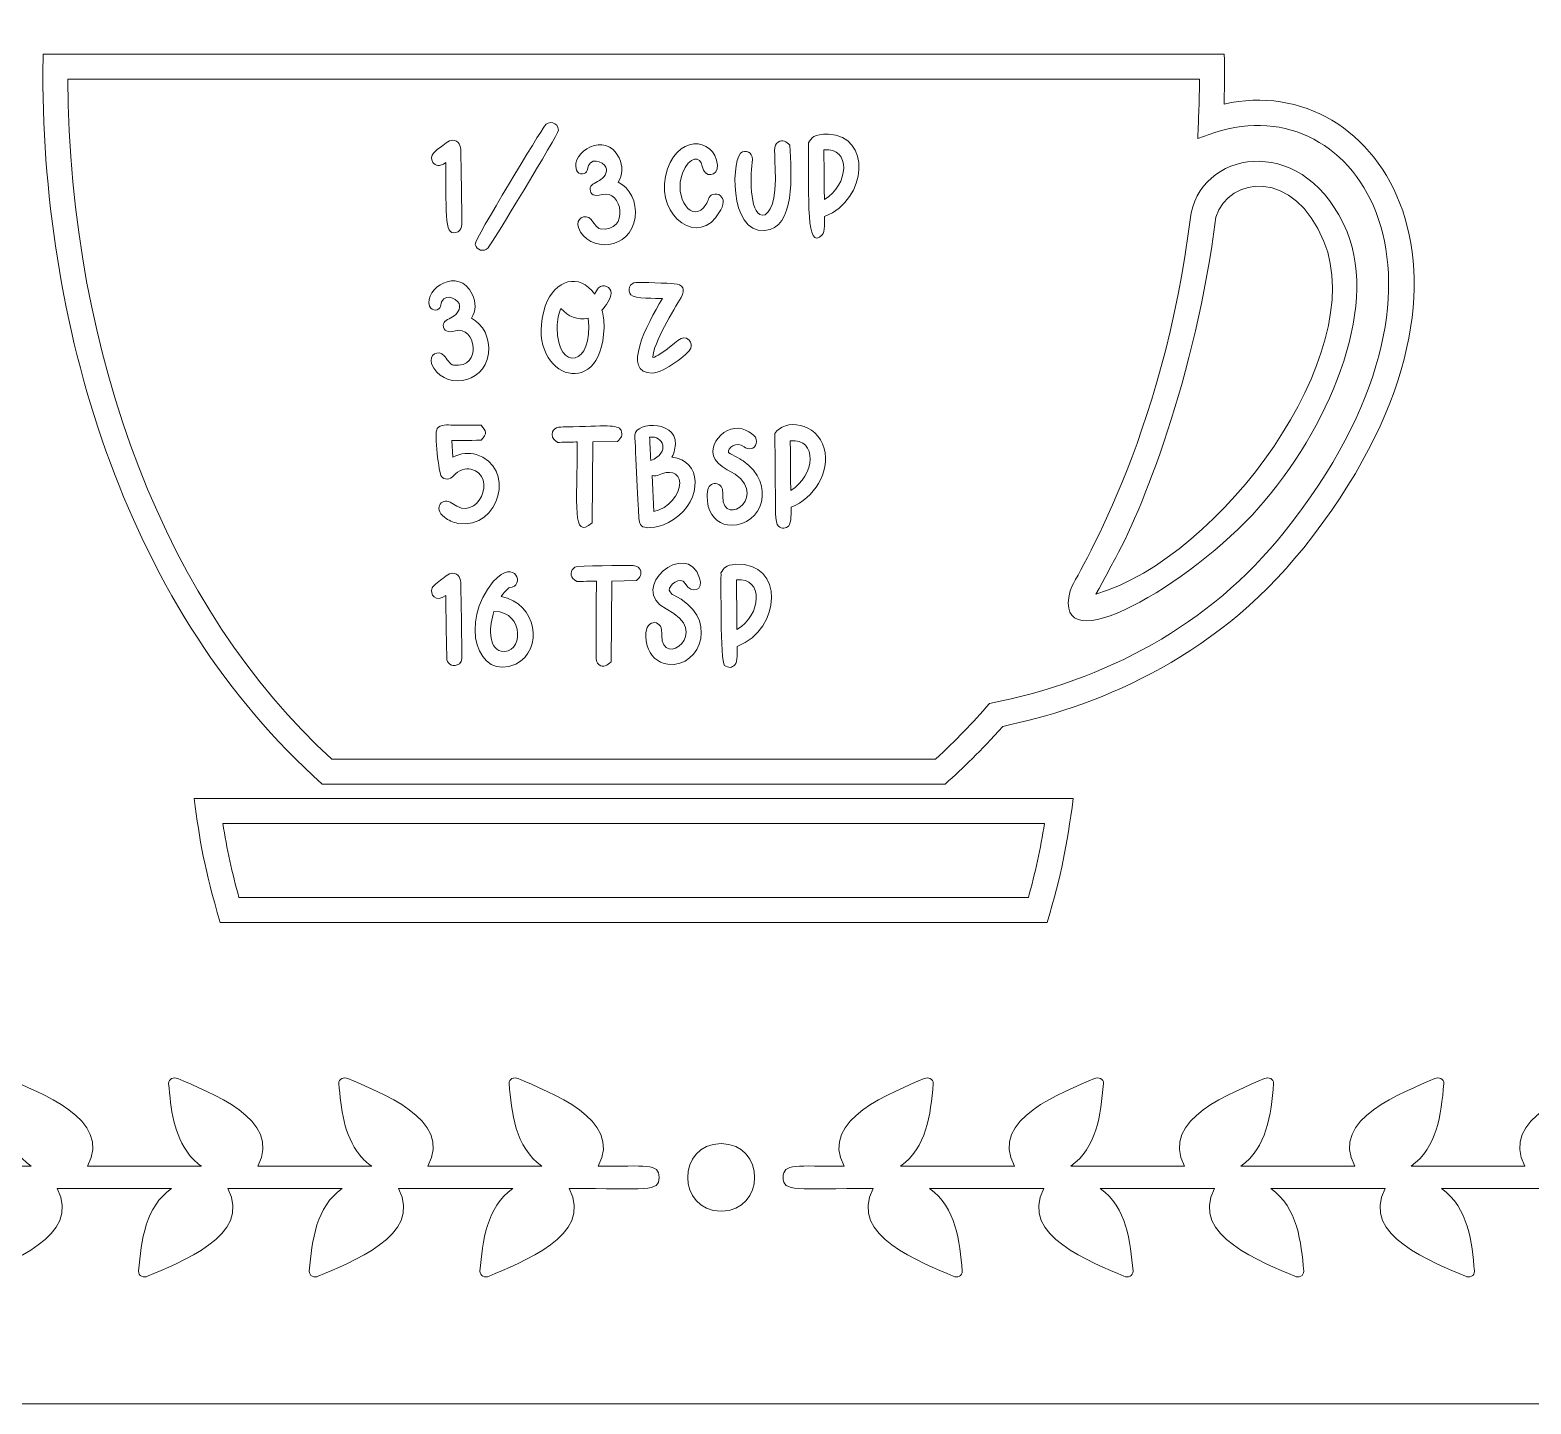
# Model space of a CAD drawing. Header units: inches. Extents: x 22.21 to 28.21, y -15.48 to -9.48.
# Drawn here: x 24.346 to 26.225, y -15.483 to -13.764 of the extents above; entities that cross this region are included whole.
import ezdxf

# ---------------------------------------------------------------- set-up
doc = ezdxf.new("R2010")
doc.units = ezdxf.units.IN
doc.header["$MEASUREMENT"] = 0
doc.layers.add('_U+0421_U+043B_U+043E_U+0439 1', color=7, linetype='Continuous')

# ---------------------------------------------------------------- blocks, each defined once
blk = doc.blocks.new('block 38')
at = {"layer": '_U+0421_U+043B_U+043E_U+0439 1', "color": 7, "lineweight": 9, "true_color": 0xffffff}
for points, knots in [([(25.3203, -13.9055), (25.3239, -13.8996), (25.3268, -13.8941), (25.3455, -13.8949), (25.3985, -13.896), (25.3953, -13.9766), (25.3406, -13.9976), (25.3405, -14.0028), (25.3413, -14.0172), (25.3377, -14.0208), (25.3169, -14.0413), (25.321, -13.9771), (25.3203, -13.9055)], [0, 0, 0, 0, 1, 1, 1, 2, 2, 2, 3, 3, 3, 4, 4, 4, 4]), ([(25.3403, -13.9765), (25.3711, -13.9584), (25.3741, -13.9109), (25.3397, -13.9144), (25.3397, -13.9159), (25.3401, -13.975), (25.3403, -13.9765)], [0, 0, 0, 0, 1, 1, 1, 2, 2, 2, 2])]:
    blk.add_open_spline(points, degree=3, knots=knots, dxfattribs=at)
blk = doc.blocks.new('block 44')
at = {"layer": '_U+0421_U+043B_U+043E_U+0439 1', "color": 7, "lineweight": 9, "true_color": 0xffffff}
for points, knots in [([(25.0529, -14.0949), (25.0543, -14.0923), (25.0556, -14.089), (25.0577, -14.0869), (25.0637, -14.0812), (25.0734, -14.086), (25.0734, -14.0937), (25.0734, -14.1006), (25.0667, -14.1098), (25.0619, -14.1148), (25.0635, -14.1205), (25.0646, -14.1283), (25.0646, -14.1365), (25.0618, -14.2341), (24.9621, -14.1966), (24.991, -14.1098), (25.0032, -14.0763), (25.0337, -14.0679), (25.0529, -14.0949)], [0, 0, 0, 0, 1, 1, 1, 2, 2, 2, 3, 3, 3, 4, 4, 4, 5, 5, 5, 6, 6, 6, 6]), ([(25.0106, -14.1128), (25.0081, -14.1183), (25.0059, -14.1276), (25.0059, -14.1369), (25.0059, -14.1937), (25.0526, -14.1851), (25.0445, -14.1248), (25.0313, -14.128), (25.0195, -14.1228), (25.0106, -14.1128)], [0, 0, 0, 0, 1, 1, 1, 2, 2, 2, 3, 3, 3, 3])]:
    blk.add_open_spline(points, degree=3, knots=knots, dxfattribs=at)
blk = doc.blocks.new('block 51')
at = {"layer": '_U+0421_U+043B_U+043E_U+0439 1', "color": 7, "lineweight": 9, "true_color": 0xffffff}
for points, knots in [([(24.954, -14.5578), (24.9064, -14.5798), (24.8823, -14.5053), (24.926, -14.4545), (24.9543, -14.4232), (24.9663, -14.4617), (24.9463, -14.4618), (24.9463, -14.4618), (24.9417, -14.4648), (24.936, -14.4733), (24.9802, -14.4809), (24.9897, -14.54), (24.954, -14.5578)], [0, 0, 0, 0, 1, 1, 1, 2, 2, 2, 3, 3, 3, 4, 4, 4, 4]), ([(24.9272, -14.4919), (24.9272, -14.4919), (24.9268, -14.4919), (24.9268, -14.4919), (24.9211, -14.5092), (24.9187, -14.5375), (24.9358, -14.5416), (24.9627, -14.5476), (24.9664, -14.4919), (24.9272, -14.4919)], [0, 0, 0, 0, 1, 1, 1, 2, 2, 2, 3, 3, 3, 3])]:
    blk.add_open_spline(points, degree=3, knots=knots, dxfattribs=at)
blk = doc.blocks.new('block 64')
at = {"layer": '_U+0421_U+043B_U+043E_U+0439 1', "color": 7, "lineweight": 9, "true_color": 0xffffff}
for points in [[(25.9943, -14.0171), (26.0347, -14.1158), (25.9694, -14.2652), (25.8841, -14.3618), (25.7991, -14.458), (25.6241, -14.5602), (25.6477, -14.4662), (25.6545, -14.4464), (25.7643, -14.2806), (25.7992, -13.993), (25.8169, -13.9114), (25.9445, -13.8952), (25.9943, -14.0171)], [(25.9654, -14.0289), (25.9281, -13.9377), (25.8473, -13.947), (25.83, -13.9984), (25.8059, -14.1961), (25.7362, -14.3706), (25.7016, -14.4302), (25.7005, -14.4322), (25.6909, -14.451), (25.68, -14.4703), (25.8365, -14.424), (26.0229, -14.1697), (25.9654, -14.0289)]]:
    blk.add_open_spline(points, degree=3, knots=[0, 0, 0, 0, 1, 1, 1, 2, 2, 2, 3, 3, 3, 4, 4, 4, 4], dxfattribs=at)
blk = doc.blocks.new('block 65')
at = {"layer": '_U+0421_U+043B_U+043E_U+0439 1', "color": 7, "lineweight": 9, "true_color": 0xffffff}
for points in [[(24.3623, -13.8185), (24.3623, -13.8185), (24.3626, -13.7946), (24.3626, -13.7946), (24.3626, -13.7946), (25.8407, -13.7946), (25.8407, -13.7946), (25.8409, -13.8139), (25.8412, -13.8274), (25.8404, -13.8572), (26.0331, -13.8123), (26.2106, -14.0734), (25.9401, -14.4121), (25.825, -14.5562), (25.6718, -14.6132), (25.5634, -14.6356), (25.5352, -14.6674), (25.5146, -14.6869), (25.4914, -14.7078), (25.4914, -14.7078), (24.7119, -14.7078), (24.7119, -14.7078), (24.4703, -14.4927), (24.3623, -14.146), (24.3623, -13.8185)], [(25.8075, -13.9001), (25.8086, -13.8734), (25.8095, -13.8531), (25.8097, -13.8258), (25.8097, -13.8258), (24.3936, -13.8258), (24.3936, -13.8258), (24.3953, -14.1727), (24.5187, -14.4906), (24.7239, -14.6765), (24.7239, -14.6765), (25.4794, -14.6765), (25.4794, -14.6765), (25.5054, -14.6528), (25.5253, -14.6318), (25.5468, -14.6071), (25.6924, -14.578), (25.8215, -14.5105), (25.9157, -14.3926), (26.1692, -14.0752), (26.006, -13.8334), (25.829, -13.8928), (25.829, -13.8928), (25.8075, -13.9001), (25.8075, -13.9001)]]:
    blk.add_open_spline(points, degree=3, knots=[0, 0, 0, 0, 1, 1, 1, 2, 2, 2, 3, 3, 3, 4, 4, 4, 5, 5, 5, 6, 6, 6, 7, 7, 7, 8, 8, 8, 8], dxfattribs=at)
blk = doc.blocks.new('block 66')
at = {"layer": '_U+0421_U+043B_U+043E_U+0439 1', "color": 7, "lineweight": 9, "true_color": 0xffffff}
for points in [[(25.6191, -14.881), (25.6191, -14.881), (24.5842, -14.881), (24.5842, -14.881), (24.5641, -14.8127), (24.5588, -14.7792), (24.5515, -14.7259), (24.5515, -14.7259), (25.6517, -14.7259), (25.6517, -14.7259), (25.6433, -14.7874), (25.6374, -14.8187), (25.6191, -14.881)], [(25.5956, -14.8497), (25.604, -14.8196), (25.6108, -14.7884), (25.6157, -14.7571), (25.6157, -14.7571), (24.5875, -14.7571), (24.5875, -14.7571), (24.5925, -14.7885), (24.5993, -14.8196), (24.6077, -14.8497), (24.6077, -14.8497), (25.5956, -14.8497), (25.5956, -14.8497)]]:
    blk.add_open_spline(points, degree=3, knots=[0, 0, 0, 0, 1, 1, 1, 2, 2, 2, 3, 3, 3, 4, 4, 4, 4], dxfattribs=at)
blk = doc.blocks.new('block 76')
at = {"layer": '_U+0421_U+043B_U+043E_U+0439 1', "color": 7, "lineweight": 9, "true_color": 0xffffff}
for points, knots in [([(25.1515, -14.377), (25.1348, -14.3879), (25.1181, -14.3884), (25.113, -14.3858), (25.1084, -14.3833), (25.1083, -14.3768), (25.108, -14.3715), (25.1072, -14.3611), (25.1031, -14.2726), (25.1031, -14.2708), (25.1031, -14.2546), (25.1622, -14.2509), (25.1528, -14.2897), (25.1521, -14.293), (25.1509, -14.2961), (25.1495, -14.299), (25.1864, -14.3014), (25.1893, -14.3519), (25.1515, -14.377)], [0, 0, 0, 0, 1, 1, 1, 2, 2, 2, 3, 3, 3, 4, 4, 4, 5, 5, 5, 6, 6, 6, 6]), ([(25.1216, -14.274), (25.1217, -14.2788), (25.1225, -14.2922), (25.1229, -14.3032), (25.148, -14.2933), (25.1384, -14.2709), (25.1216, -14.274)], [0, 0, 0, 0, 1, 1, 1, 2, 2, 2, 2]), ([(25.1334, -14.3209), (25.1311, -14.3221), (25.1277, -14.3226), (25.1247, -14.3218), (25.1247, -14.3218), (25.127, -14.367), (25.127, -14.367), (25.145, -14.363), (25.1592, -14.3456), (25.1593, -14.3311), (25.1593, -14.3172), (25.1448, -14.3152), (25.1334, -14.3209)], [0, 0, 0, 0, 1, 1, 1, 2, 2, 2, 3, 3, 3, 4, 4, 4, 4])]:
    blk.add_open_spline(points, degree=3, knots=knots, dxfattribs=at)
blk = doc.blocks.new('block 77')
at = {"layer": '_U+0421_U+043B_U+043E_U+0439 1', "color": 7, "lineweight": 9, "true_color": 0xffffff}
for points, knots in [([(25.2986, -14.3615), (25.2985, -14.3667), (25.2992, -14.3812), (25.2957, -14.3847), (25.292, -14.3883), (25.2874, -14.3889), (25.2827, -14.3853), (25.2782, -14.3817), (25.2791, -14.3573), (25.279, -14.3512), (25.279, -14.3512), (25.2787, -14.3093), (25.2783, -14.2694), (25.29, -14.2502), (25.3307, -14.2549), (25.3402, -14.2881), (25.3476, -14.3174), (25.3275, -14.3504), (25.2986, -14.3615)], [0, 0, 0, 0, 1, 1, 1, 2, 2, 2, 3, 3, 3, 4, 4, 4, 5, 5, 5, 6, 6, 6, 6]), ([(25.2976, -14.2783), (25.2977, -14.2798), (25.298, -14.3389), (25.2982, -14.3404), (25.329, -14.3223), (25.3321, -14.2748), (25.2976, -14.2783)], [0, 0, 0, 0, 1, 1, 1, 2, 2, 2, 2])]:
    blk.add_open_spline(points, degree=3, knots=knots, dxfattribs=at)
blk = doc.blocks.new('block 78')
at = {"layer": '_U+0421_U+043B_U+043E_U+0439 1', "color": 7, "lineweight": 9, "true_color": 0xffffff}
for points, knots in [([(25.2312, -14.5356), (25.2311, -14.5408), (25.2319, -14.5552), (25.2283, -14.5588), (25.2247, -14.5624), (25.22, -14.563), (25.2154, -14.5593), (25.2099, -14.5551), (25.211, -14.4505), (25.2109, -14.4435), (25.2145, -14.4376), (25.2164, -14.4337), (25.2294, -14.4329), (25.2904, -14.4296), (25.2873, -14.514), (25.2312, -14.5356)], [0, 0, 0, 0, 1, 1, 1, 2, 2, 2, 3, 3, 3, 4, 4, 4, 5, 5, 5, 5]), ([(25.2303, -14.4524), (25.2303, -14.4538), (25.2307, -14.513), (25.2309, -14.5145), (25.2619, -14.4963), (25.2646, -14.4489), (25.2303, -14.4524)], [0, 0, 0, 0, 1, 1, 1, 2, 2, 2, 2])]:
    blk.add_open_spline(points, degree=3, knots=knots, dxfattribs=at)

msp = doc.modelspace()

# ---------------------------------------------------------------- linework, layer by layer
at = {"layer": '_U+0421_U+043B_U+043E_U+0439 1', "color": 1, "lineweight": 9, "true_color": 0xff0000}
msp.add_open_spline([(22.2094, -9.8278), (22.2094, -9.8278), (22.2094, -15.1389), (22.2094, -15.1389), (22.2094, -15.3291), (22.3636, -15.4833), (22.5538, -15.4833), (22.5538, -15.4833), (27.8649, -15.4833), (27.8649, -15.4833), (28.0551, -15.4833), (28.2094, -15.3291), (28.2094, -15.1389), (28.2094, -15.1389), (28.2094, -9.8278), (28.2094, -9.8278), (28.2094, -9.6375), (28.0551, -9.4833), (27.8649, -9.4833), (27.8649, -9.4833), (22.5538, -9.4833), (22.5538, -9.4833), (22.3636, -9.4833), (22.2094, -9.6375), (22.2094, -9.8278)], degree=3, knots=[0, 0, 0, 0, 1, 1, 1, 2, 2, 2, 3, 3, 3, 4, 4, 4, 5, 5, 5, 6, 6, 6, 7, 7, 7, 8, 8, 8, 8], dxfattribs=at)
at = {"layer": '_U+0421_U+043B_U+043E_U+0439 1', "color": 7, "lineweight": 9, "true_color": 0xffffff}
for points, knots in [([(24.9195, -14.037), (24.9223, -14.034), (25.0071, -13.8957), (25.0075, -13.8899), (25.0075, -13.8797), (24.9942, -13.877), (24.9901, -13.8847), (24.9863, -13.8894), (24.9024, -14.0261), (24.9034, -14.0327), (24.9052, -14.0401), (24.9142, -14.0425), (24.9195, -14.037)], [0, 0, 0, 0, 1, 1, 1, 2, 2, 2, 3, 3, 3, 4, 4, 4, 4]), ([(25.0434, -13.9401), (25.0459, -13.9209), (25.0632, -13.9294), (25.0669, -13.9361), (25.0697, -13.9429), (25.0638, -13.9498), (25.0588, -13.9529), (25.0527, -13.9566), (25.0468, -13.9577), (25.0471, -13.9635), (25.0474, -13.9703), (25.0519, -13.9732), (25.0622, -13.9704), (25.0871, -13.9628), (25.0975, -14.0179), (25.0597, -14.0133), (25.0557, -14.0128), (25.0509, -14.0046), (25.0483, -14.0016), (25.041, -13.9931), (25.0283, -14.0007), (25.0325, -14.0115), (25.0448, -14.044), (25.0982, -14.0396), (25.1034, -13.999), (25.106, -13.9791), (25.0969, -13.9624), (25.0822, -13.9547), (25.0882, -13.9455), (25.0883, -13.935), (25.0833, -13.9245), (25.0665, -13.8893), (25.0222, -13.9176), (25.03, -13.9396), (25.0326, -13.9468), (25.0428, -13.945), (25.0434, -13.9401)], [0, 0, 0, 0, 1, 1, 1, 2, 2, 2, 3, 3, 3, 4, 4, 4, 5, 5, 5, 6, 6, 6, 7, 7, 7, 8, 8, 8, 9, 9, 9, 10, 10, 10, 11, 11, 11, 12, 12, 12, 12]), ([(25.209, -13.9921), (25.2111, -13.9886), (25.2138, -13.9837), (25.2138, -13.9796), (25.2138, -13.9739), (25.2084, -13.9673), (25.2002, -13.9704), (25.1954, -13.9722), (25.195, -13.978), (25.1921, -13.9827), (25.1752, -14.0094), (25.1511, -13.9736), (25.1626, -13.9436), (25.1716, -13.9214), (25.1853, -13.9221), (25.1873, -13.935), (25.1901, -13.9505), (25.2075, -13.9475), (25.2066, -13.9335), (25.2025, -13.8977), (25.1534, -13.8938), (25.1413, -13.9476), (25.1306, -13.9987), (25.1838, -14.0366), (25.209, -13.9921)], [0, 0, 0, 0, 1, 1, 1, 2, 2, 2, 3, 3, 3, 4, 4, 4, 5, 5, 5, 6, 6, 6, 7, 7, 7, 8, 8, 8, 8]), ([(24.8664, -13.9304), (24.867, -14), (24.8649, -14.025), (24.8818, -14.0168), (24.8857, -14.0142), (24.8863, -14.0124), (24.8865, -14.0071), (24.8868, -13.9985), (24.8856, -13.9294), (24.8854, -13.9223), (24.8851, -13.9154), (24.886, -13.9064), (24.8799, -13.9037), (24.8734, -13.9002), (24.8685, -13.9044), (24.8627, -13.9088), (24.854, -13.9155), (24.8447, -13.921), (24.8504, -13.93), (24.8532, -13.9344), (24.859, -13.9359), (24.8664, -13.9304)], [0, 0, 0, 0, 1, 1, 1, 2, 2, 2, 3, 3, 3, 4, 4, 4, 5, 5, 5, 6, 6, 6, 7, 7, 7, 7]), ([(25.2655, -14.0154), (25.3042, -14.0124), (25.2989, -13.9453), (25.2971, -13.9087), (25.2923, -13.9039), (25.2886, -13.9009), (25.2823, -13.9048), (25.2755, -13.9093), (25.2789, -13.9125), (25.2789, -13.9514), (25.2789, -13.9905), (25.266, -13.9956), (25.266, -13.9956), (25.2466, -14.0009), (25.2474, -13.9503), (25.25, -13.9302), (25.2515, -13.9189), (25.2451, -13.9149), (25.2378, -13.9168), (25.2239, -13.9205), (25.2198, -14.0192), (25.2655, -14.0154)], [0, 0, 0, 0, 1, 1, 1, 2, 2, 2, 3, 3, 3, 4, 4, 4, 5, 5, 5, 6, 6, 6, 7, 7, 7, 7]), ([(24.8597, -14.1104), (24.8622, -14.0913), (24.8795, -14.0998), (24.8832, -14.1065), (24.886, -14.1133), (24.8801, -14.1202), (24.8751, -14.1232), (24.8691, -14.127), (24.8632, -14.1281), (24.8634, -14.1339), (24.8637, -14.1406), (24.8682, -14.1436), (24.8785, -14.1408), (24.9034, -14.1332), (24.9138, -14.1883), (24.8761, -14.1837), (24.872, -14.1832), (24.8672, -14.175), (24.8646, -14.172), (24.8573, -14.1635), (24.8447, -14.1711), (24.8488, -14.1819), (24.8611, -14.2144), (24.9145, -14.21), (24.9198, -14.1693), (24.9223, -14.1495), (24.9132, -14.1328), (24.8985, -14.1251), (24.9045, -14.1159), (24.9046, -14.1054), (24.8996, -14.0949), (24.8828, -14.0597), (24.8385, -14.088), (24.8463, -14.11), (24.8489, -14.1172), (24.8591, -14.1154), (24.8597, -14.1104)], [0, 0, 0, 0, 1, 1, 1, 2, 2, 2, 3, 3, 3, 4, 4, 4, 5, 5, 5, 6, 6, 6, 7, 7, 7, 8, 8, 8, 9, 9, 9, 10, 10, 10, 11, 11, 11, 12, 12, 12, 12]), ([(25.0982, -14.0958), (25.1023, -14.1006), (25.1307, -14.1002), (25.1376, -14.1004), (25.1175, -14.1335), (25.0861, -14.1938), (25.1249, -14.1938), (25.1398, -14.1931), (25.1704, -14.1696), (25.1731, -14.1624), (25.1743, -14.1594), (25.1736, -14.1553), (25.1709, -14.1525), (25.1621, -14.1433), (25.1545, -14.1572), (25.1358, -14.169), (25.1309, -14.1722), (25.1278, -14.1735), (25.1258, -14.1742), (25.1258, -14.1562), (25.1521, -14.1137), (25.1609, -14.0992), (25.1672, -14.0887), (25.163, -14.0825), (25.1522, -14.0818), (25.1463, -14.0814), (25.1101, -14.0799), (25.1045, -14.0802), (25.0969, -14.0805), (25.0929, -14.0902), (25.0982, -14.0958)], [0, 0, 0, 0, 1, 1, 1, 2, 2, 2, 3, 3, 3, 4, 4, 4, 5, 5, 5, 6, 6, 6, 7, 7, 7, 8, 8, 8, 9, 9, 9, 10, 10, 10, 10]), ([(24.9044, -14.2954), (24.9044, -14.2954), (24.9044, -14.2954), (24.9044, -14.2954), (24.8958, -14.293), (24.8854, -14.2937), (24.8755, -14.2987), (24.8755, -14.2987), (24.8739, -14.278), (24.8739, -14.278), (24.8739, -14.278), (24.9107, -14.2777), (24.9108, -14.2777), (24.9187, -14.2688), (24.9175, -14.2665), (24.9108, -14.2589), (24.8845, -14.2588), (24.8757, -14.2587), (24.8757, -14.2587), (24.8685, -14.2587), (24.8595, -14.2573), (24.8558, -14.2629), (24.8514, -14.2696), (24.858, -14.3191), (24.8611, -14.323), (24.8646, -14.3273), (24.8713, -14.328), (24.8764, -14.3219), (24.8822, -14.3152), (24.8915, -14.3124), (24.8979, -14.3137), (24.9319, -14.322), (24.907, -14.3827), (24.8741, -14.3564), (24.8636, -14.3476), (24.8491, -14.3624), (24.865, -14.374), (24.8699, -14.3779), (24.8754, -14.3805), (24.8816, -14.3817), (24.9347, -14.39), (24.9547, -14.3102), (24.9044, -14.2954)], [0, 0, 0, 0, 1, 1, 1, 2, 2, 2, 3, 3, 3, 4, 4, 4, 5, 5, 5, 6, 6, 6, 7, 7, 7, 8, 8, 8, 9, 9, 9, 10, 10, 10, 11, 11, 11, 12, 12, 12, 13, 13, 13, 14, 14, 14, 14]), ([(25.0495, -14.3809), (25.0495, -14.3809), (25.0506, -14.2798), (25.0506, -14.2798), (25.0506, -14.2798), (25.0814, -14.2791), (25.0814, -14.2791), (25.0862, -14.2744), (25.0885, -14.272), (25.0858, -14.2652), (25.0819, -14.2575), (25.066, -14.26), (25.0169, -14.2609), (25.0078, -14.2611), (24.9999, -14.2608), (24.9995, -14.2705), (24.9995, -14.2756), (25.0027, -14.2775), (25.0066, -14.2804), (25.0106, -14.2803), (25.0272, -14.2798), (25.0311, -14.2798), (25.031, -14.3597), (25.0242, -14.4033), (25.0495, -14.3809)], [0, 0, 0, 0, 1, 1, 1, 2, 2, 2, 3, 3, 3, 4, 4, 4, 5, 5, 5, 6, 6, 6, 7, 7, 7, 8, 8, 8, 8]), ([(25.2385, -14.3034), (25.2358, -14.3016), (25.2202, -14.2933), (25.2201, -14.2931), (25.2189, -14.2879), (25.23, -14.2781), (25.2398, -14.2861), (25.2446, -14.29), (25.253, -14.2891), (25.255, -14.2819), (25.2576, -14.2747), (25.25, -14.2677), (25.2372, -14.2635), (25.2137, -14.2563), (25.1792, -14.2949), (25.2188, -14.3145), (25.278, -14.3437), (25.213, -14.3907), (25.213, -14.3476), (25.213, -14.341), (25.2137, -14.336), (25.2081, -14.333), (25.2029, -14.3302), (25.1974, -14.3328), (25.1951, -14.3371), (25.1937, -14.3399), (25.1937, -14.3445), (25.1937, -14.3476), (25.1937, -14.3565), (25.195, -14.3607), (25.195, -14.3607), (25.1989, -14.3754), (25.2115, -14.3841), (25.2237, -14.3841), (25.2619, -14.3841), (25.2811, -14.3328), (25.2385, -14.3034)], [0, 0, 0, 0, 1, 1, 1, 2, 2, 2, 3, 3, 3, 4, 4, 4, 5, 5, 5, 6, 6, 6, 7, 7, 7, 8, 8, 8, 9, 9, 9, 10, 10, 10, 11, 11, 11, 12, 12, 12, 12]), ([(25.1509, -14.4712), (25.1498, -14.4706), (25.1471, -14.4684), (25.1462, -14.4652), (25.1451, -14.46), (25.1599, -14.4462), (25.1662, -14.4571), (25.174, -14.4706), (25.1898, -14.4652), (25.1841, -14.4502), (25.1682, -14.3996), (25.0923, -14.4637), (25.1424, -14.4886), (25.2015, -14.5176), (25.1367, -14.5646), (25.1367, -14.5217), (25.1367, -14.5199), (25.1367, -14.5166), (25.1365, -14.5148), (25.1355, -14.5009), (25.1098, -14.5), (25.1186, -14.5347), (25.1219, -14.5469), (25.131, -14.5559), (25.1445, -14.558), (25.187, -14.5626), (25.2092, -14.4971), (25.1509, -14.4712)], [0, 0, 0, 0, 1, 1, 1, 2, 2, 2, 3, 3, 3, 4, 4, 4, 5, 5, 5, 6, 6, 6, 7, 7, 7, 8, 8, 8, 9, 9, 9, 9]), ([(24.8854, -14.4639), (24.8851, -14.4571), (24.886, -14.4481), (24.8799, -14.4454), (24.8734, -14.4419), (24.8685, -14.446), (24.8627, -14.4505), (24.86, -14.4526), (24.8511, -14.4594), (24.8495, -14.4623), (24.8458, -14.471), (24.8545, -14.4809), (24.8664, -14.472), (24.8664, -14.4756), (24.8675, -14.5487), (24.868, -14.5522), (24.8695, -14.5585), (24.8762, -14.562), (24.8837, -14.5572), (24.887, -14.5539), (24.8866, -14.5483), (24.8866, -14.5432), (24.8866, -14.5432), (24.8865, -14.5344), (24.8865, -14.5344), (24.8865, -14.5267), (24.8856, -14.4714), (24.8854, -14.4639)], [0, 0, 0, 0, 1, 1, 1, 2, 2, 2, 3, 3, 3, 4, 4, 4, 5, 5, 5, 6, 6, 6, 7, 7, 7, 8, 8, 8, 9, 9, 9, 9]), ([(25.1096, -14.4393), (25.1073, -14.4345), (25.1023, -14.4345), (25.0968, -14.4344), (25.0928, -14.4344), (25.0315, -14.4342), (25.0282, -14.4365), (25.0223, -14.4402), (25.0216, -14.448), (25.0276, -14.4523), (25.0276, -14.4523), (25.0305, -14.4544), (25.0305, -14.4544), (25.0345, -14.4543), (25.0511, -14.4539), (25.055, -14.4539), (25.055, -14.4586), (25.0541, -14.5486), (25.0549, -14.5531), (25.0555, -14.556), (25.0565, -14.5571), (25.0584, -14.5586), (25.0639, -14.5625), (25.0683, -14.5594), (25.0734, -14.555), (25.0734, -14.555), (25.0745, -14.4539), (25.0745, -14.4539), (25.0745, -14.4539), (25.1053, -14.4532), (25.1053, -14.4532), (25.1101, -14.4484), (25.1123, -14.446), (25.1096, -14.4393)], [0, 0, 0, 0, 1, 1, 1, 2, 2, 2, 3, 3, 3, 4, 4, 4, 5, 5, 5, 6, 6, 6, 7, 7, 7, 8, 8, 8, 9, 9, 9, 10, 10, 10, 11, 11, 11, 11]), ([(25.0571, -15.186), (25.0894, -15.1265), (24.9958, -15.0936), (24.9569, -15.0761), (24.9523, -15.0741), (24.9451, -15.0764), (24.9457, -15.0826), (24.9488, -15.1183), (24.9531, -15.162), (24.9867, -15.186), (24.9867, -15.186), (24.8442, -15.186), (24.8442, -15.186), (24.8764, -15.1265), (24.7829, -15.0936), (24.744, -15.0761), (24.7393, -15.0741), (24.7322, -15.0764), (24.7327, -15.0826), (24.7354, -15.1134), (24.7388, -15.147), (24.7588, -15.172), (24.7632, -15.1774), (24.7682, -15.182), (24.7738, -15.186), (24.7738, -15.186), (24.6312, -15.186), (24.6312, -15.186), (24.6635, -15.1265), (24.5699, -15.0936), (24.531, -15.0761), (24.5264, -15.0741), (24.5192, -15.0764), (24.5197, -15.0826), (24.5224, -15.1134), (24.5258, -15.147), (24.5459, -15.172), (24.5502, -15.1774), (24.5553, -15.182), (24.5608, -15.186), (24.5608, -15.186), (24.4183, -15.186), (24.4183, -15.186), (24.4505, -15.1265), (24.3569, -15.0936), (24.3181, -15.0761), (24.3134, -15.0741), (24.3062, -15.0764), (24.3068, -15.0826), (24.3099, -15.1183), (24.3142, -15.162), (24.3478, -15.186), (24.3478, -15.186), (24.2053, -15.186), (24.2053, -15.186), (24.2375, -15.1265), (24.144, -15.0936), (24.1051, -15.0761), (24.1004, -15.0741), (24.0933, -15.0764), (24.0938, -15.0826), (24.0969, -15.1184), (24.1012, -15.162), (24.1349, -15.186), (24.1349, -15.186), (23.9923, -15.186), (23.9923, -15.186), (24.0246, -15.1265), (23.931, -15.0936), (23.8921, -15.0761), (23.8875, -15.0741), (23.8803, -15.0764), (23.8809, -15.0826), (23.884, -15.1184), (23.8882, -15.162), (23.9219, -15.186), (23.9177, -15.186), (23.8493, -15.1858), (23.8452, -15.1863), (23.8312, -15.1671), (23.8079, -15.1558), (23.7839, -15.1564), (23.7518, -15.1572), (23.7239, -15.1764), (23.6987, -15.1942), (23.6936, -15.1978), (23.6965, -15.2048), (23.7011, -15.207), (23.7392, -15.2252), (23.8235, -15.2744), (23.8489, -15.2138), (23.8489, -15.2138), (23.8824, -15.2138), (23.8824, -15.2138), (23.8497, -15.2371), (23.8447, -15.2784), (23.8414, -15.3171), (23.8408, -15.3234), (23.848, -15.3257), (23.8527, -15.3236), (23.8915, -15.3061), (23.9851, -15.2733), (23.9529, -15.2138), (23.9529, -15.2138), (24.096, -15.2138), (24.096, -15.2138), (24.0635, -15.2369), (24.0584, -15.2777), (24.055, -15.3171), (24.0544, -15.3234), (24.0616, -15.3257), (24.0662, -15.3236), (24.1051, -15.3061), (24.1987, -15.2733), (24.1664, -15.2138), (24.1664, -15.2138), (24.3096, -15.2138), (24.3096, -15.2138), (24.2771, -15.2369), (24.272, -15.2777), (24.2686, -15.3171), (24.268, -15.3234), (24.2752, -15.3257), (24.2798, -15.3236), (24.3187, -15.3061), (24.4123, -15.2733), (24.38, -15.2138), (24.38, -15.2138), (24.5232, -15.2138), (24.5232, -15.2138), (24.4906, -15.2369), (24.4855, -15.2778), (24.4821, -15.3171), (24.4816, -15.3234), (24.4888, -15.3257), (24.4934, -15.3236), (24.5323, -15.3061), (24.6258, -15.2733), (24.5936, -15.2138), (24.5936, -15.2138), (24.7368, -15.2138), (24.7368, -15.2138), (24.7042, -15.2369), (24.6991, -15.2778), (24.6957, -15.3171), (24.6952, -15.3234), (24.7023, -15.3257), (24.707, -15.3236), (24.7459, -15.3061), (24.8394, -15.2733), (24.8072, -15.2138), (24.8072, -15.2138), (24.9503, -15.2138), (24.9503, -15.2138), (24.9174, -15.2373), (24.9126, -15.2792), (24.9093, -15.3171), (24.9088, -15.3234), (24.9159, -15.3257), (24.9206, -15.3236), (24.9595, -15.3061), (25.053, -15.2733), (25.0208, -15.2138), (25.1185, -15.2138), (25.1335, -15.2184), (25.1335, -15.1999), (25.1335, -15.1819), (25.117, -15.186), (25.0571, -15.186)], [0, 0, 0, 0, 1, 1, 1, 2, 2, 2, 3, 3, 3, 4, 4, 4, 5, 5, 5, 6, 6, 6, 7, 7, 7, 8, 8, 8, 9, 9, 9, 10, 10, 10, 11, 11, 11, 12, 12, 12, 13, 13, 13, 14, 14, 14, 15, 15, 15, 16, 16, 16, 17, 17, 17, 18, 18, 18, 19, 19, 19, 20, 20, 20, 21, 21, 21, 22, 22, 22, 23, 23, 23, 24, 24, 24, 25, 25, 25, 26, 26, 26, 27, 27, 27, 28, 28, 28, 29, 29, 29, 30, 30, 30, 31, 31, 31, 32, 32, 32, 33, 33, 33, 34, 34, 34, 35, 35, 35, 36, 36, 36, 37, 37, 37, 38, 38, 38, 39, 39, 39, 40, 40, 40, 41, 41, 41, 42, 42, 42, 43, 43, 43, 44, 44, 44, 45, 45, 45, 46, 46, 46, 47, 47, 47, 48, 48, 48, 49, 49, 49, 50, 50, 50, 51, 51, 51, 52, 52, 52, 53, 53, 53, 54, 54, 54, 55, 55, 55, 56, 56, 56, 56]), ([(26.6384, -15.1564), (26.6144, -15.1558), (26.591, -15.1671), (26.577, -15.1863), (26.5728, -15.1858), (26.5045, -15.186), (26.5003, -15.186), (26.5329, -15.1628), (26.538, -15.122), (26.5414, -15.0826), (26.5419, -15.0764), (26.5347, -15.0741), (26.5301, -15.0761), (26.4912, -15.0936), (26.3976, -15.1265), (26.4299, -15.186), (26.4299, -15.186), (26.2874, -15.186), (26.2874, -15.186), (26.3199, -15.1628), (26.325, -15.122), (26.3284, -15.0826), (26.3289, -15.0764), (26.3218, -15.0741), (26.3171, -15.0761), (26.2783, -15.0936), (26.1847, -15.1265), (26.2169, -15.186), (26.2169, -15.186), (26.0744, -15.186), (26.0744, -15.186), (26.1069, -15.1628), (26.112, -15.122), (26.1154, -15.0826), (26.116, -15.0764), (26.1088, -15.0741), (26.1042, -15.0761), (26.0653, -15.0936), (25.9717, -15.1265), (26.004, -15.186), (26.004, -15.186), (25.8614, -15.186), (25.8614, -15.186), (25.894, -15.1628), (25.8991, -15.122), (25.9025, -15.0826), (25.903, -15.0764), (25.8959, -15.0741), (25.8912, -15.0761), (25.8523, -15.0936), (25.7588, -15.1265), (25.791, -15.186), (25.791, -15.186), (25.6485, -15.186), (25.6485, -15.186), (25.681, -15.1628), (25.6861, -15.122), (25.6895, -15.0826), (25.6901, -15.0764), (25.6829, -15.0741), (25.6782, -15.0761), (25.6394, -15.0936), (25.5458, -15.1265), (25.578, -15.186), (25.578, -15.186), (25.4355, -15.186), (25.4355, -15.186), (25.468, -15.1628), (25.4731, -15.122), (25.4766, -15.0826), (25.4771, -15.0764), (25.4699, -15.0741), (25.4653, -15.0761), (25.4264, -15.0936), (25.3328, -15.1265), (25.3651, -15.186), (25.3053, -15.186), (25.2887, -15.1819), (25.2887, -15.1999), (25.2887, -15.2184), (25.3038, -15.2138), (25.4014, -15.2138), (25.3692, -15.2733), (25.4628, -15.3061), (25.5016, -15.3236), (25.5063, -15.3257), (25.5134, -15.3234), (25.5129, -15.3171), (25.5097, -15.28), (25.5051, -15.2375), (25.4719, -15.2138), (25.4719, -15.2138), (25.615, -15.2138), (25.615, -15.2138), (25.5828, -15.2733), (25.6764, -15.3061), (25.7152, -15.3236), (25.7199, -15.3257), (25.727, -15.3234), (25.7265, -15.3171), (25.7233, -15.28), (25.7187, -15.2375), (25.6855, -15.2138), (25.6855, -15.2138), (25.8286, -15.2138), (25.8286, -15.2138), (25.7964, -15.2733), (25.8899, -15.3061), (25.9288, -15.3236), (25.9335, -15.3257), (25.9406, -15.3234), (25.9401, -15.3171), (25.937, -15.2814), (25.9327, -15.2377), (25.899, -15.2138), (25.899, -15.2138), (26.0422, -15.2138), (26.0422, -15.2138), (26.01, -15.2733), (26.1035, -15.3061), (26.1424, -15.3236), (26.147, -15.3257), (26.1542, -15.3234), (26.1537, -15.3171), (26.1506, -15.2814), (26.1463, -15.2377), (26.1126, -15.2138), (26.1126, -15.2138), (26.2558, -15.2138), (26.2558, -15.2138), (26.2235, -15.2733), (26.3171, -15.3061), (26.356, -15.3236), (26.3606, -15.3257), (26.3678, -15.3234), (26.3673, -15.3171), (26.364, -15.28), (26.3595, -15.2375), (26.3262, -15.2138), (26.3262, -15.2138), (26.4694, -15.2138), (26.4694, -15.2138), (26.4371, -15.2733), (26.5307, -15.3061), (26.5696, -15.3236), (26.5742, -15.3257), (26.5814, -15.3234), (26.5808, -15.3171), (26.5776, -15.28), (26.5731, -15.2375), (26.5398, -15.2138), (26.5398, -15.2138), (26.5734, -15.2138), (26.5734, -15.2138), (26.5987, -15.2744), (26.683, -15.2252), (26.7211, -15.207), (26.7257, -15.2048), (26.7286, -15.1978), (26.7235, -15.1942), (26.6983, -15.1764), (26.6704, -15.1572), (26.6384, -15.1564)], [0, 0, 0, 0, 1, 1, 1, 2, 2, 2, 3, 3, 3, 4, 4, 4, 5, 5, 5, 6, 6, 6, 7, 7, 7, 8, 8, 8, 9, 9, 9, 10, 10, 10, 11, 11, 11, 12, 12, 12, 13, 13, 13, 14, 14, 14, 15, 15, 15, 16, 16, 16, 17, 17, 17, 18, 18, 18, 19, 19, 19, 20, 20, 20, 21, 21, 21, 22, 22, 22, 23, 23, 23, 24, 24, 24, 25, 25, 25, 26, 26, 26, 27, 27, 27, 28, 28, 28, 29, 29, 29, 30, 30, 30, 31, 31, 31, 32, 32, 32, 33, 33, 33, 34, 34, 34, 35, 35, 35, 36, 36, 36, 37, 37, 37, 38, 38, 38, 39, 39, 39, 40, 40, 40, 41, 41, 41, 42, 42, 42, 43, 43, 43, 44, 44, 44, 45, 45, 45, 46, 46, 46, 47, 47, 47, 48, 48, 48, 49, 49, 49, 50, 50, 50, 51, 51, 51, 52, 52, 52, 53, 53, 53, 54, 54, 54, 54]), ([(25.2111, -15.2421), (25.1552, -15.2421), (25.1553, -15.1576), (25.2111, -15.1576), (25.2669, -15.1576), (25.267, -15.2421), (25.2111, -15.2421)], [0, 0, 0, 0, 1, 1, 1, 2, 2, 2, 2])]:
    msp.add_open_spline(points, degree=3, knots=knots, dxfattribs=at)

# ---------------------------------------------------------------- block references
at = {"layer": '_U+0421_U+043B_U+043E_U+0439 1'}
for name in ['block 65', 'block 38', 'block 64', 'block 44', 'block 76', 'block 77', 'block 51', 'block 78', 'block 66']:
    msp.add_blockref(name, (0, 0), dxfattribs=at)

doc.saveas('drawing.dxf')
